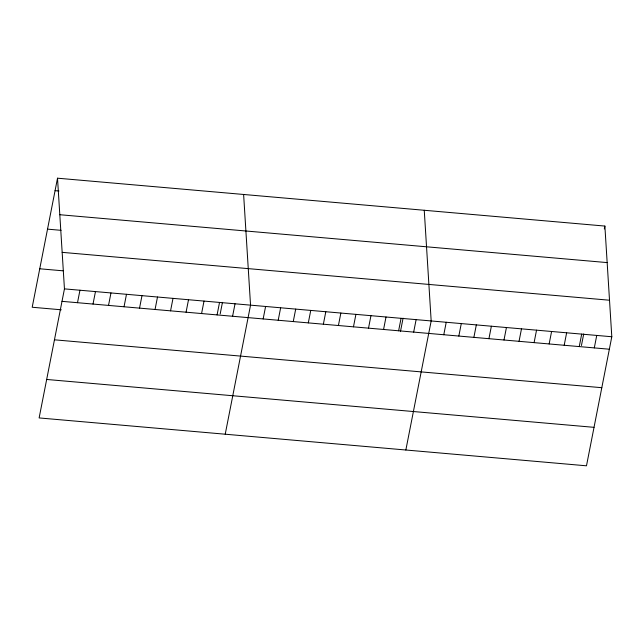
<?xml version="1.0" encoding="UTF-8"?>
<svg xmlns="http://www.w3.org/2000/svg" width="644" height="644" viewBox="0 0 644 644"><rect width="100%" height="100%" fill="white"/><g stroke="black" fill="none" stroke-linecap="round" stroke-linejoin="round"><path stroke-width="0.97" d="M57.517 178.195L64.448 288.874L39.123 417.932L586.483 465.805L611.8 336.748L604.877 226.068L57.517 178.195L32.2 307.252L61.277 309.796M77.505 302.704L79.953 290.227M93.018 304.057L95.465 291.587M108.522 305.417L110.969 292.94M124.034 306.769L126.482 294.3M139.539 308.13L141.986 295.652M155.051 309.482L157.498 297.013M170.555 310.843L173.003 298.365M186.068 312.195L188.515 299.726M201.572 313.556L204.019 301.078M217.084 314.908L219.532 302.439M220.192 313.91L222.454 302.374M232.589 316.268L235.036 303.791M225.223 434.209L250.548 305.151L243.617 194.472M263.154 318.941L265.602 306.464M278.2 320.253L280.647 307.784M293.253 321.573L295.701 309.096M308.307 322.886L310.754 310.416M323.36 324.206L325.808 311.728M338.414 325.526L340.861 313.048M353.467 326.838L355.915 314.369M368.513 328.158L370.96 315.681M383.566 329.47L386.014 317.001M398.62 330.791L401.067 318.313M400.439 331.636L403.08 318.168M413.673 332.103L416.121 319.633M405.849 450.003L431.174 320.945L424.251 210.274M443.78 334.735L446.228 322.266M458.834 336.055L461.281 323.578M473.879 337.367L476.327 324.898M488.933 338.688L491.38 326.21M503.986 340.008L506.434 327.53M519.04 341.32L521.487 328.851M534.093 342.64L536.541 330.163M549.147 343.952L551.594 331.483M564.192 345.273L566.639 332.795M579.246 346.585L581.693 334.115M581.443 345.506L583.706 333.97M604.314 228.95L604.877 226.068M594.299 347.905L596.746 335.427M55.07 190.672L58.95 191.01M59.803 214.718L607.163 262.591M47.527 229.143L61.091 230.327M62.162 252.351L609.514 300.225M39.751 268.781L63.007 270.818M64.448 288.874L611.8 336.748M62.001 301.344L609.353 349.217M54.45 339.815L601.802 387.696M46.674 379.461L594.026 427.334"/></g></svg>
